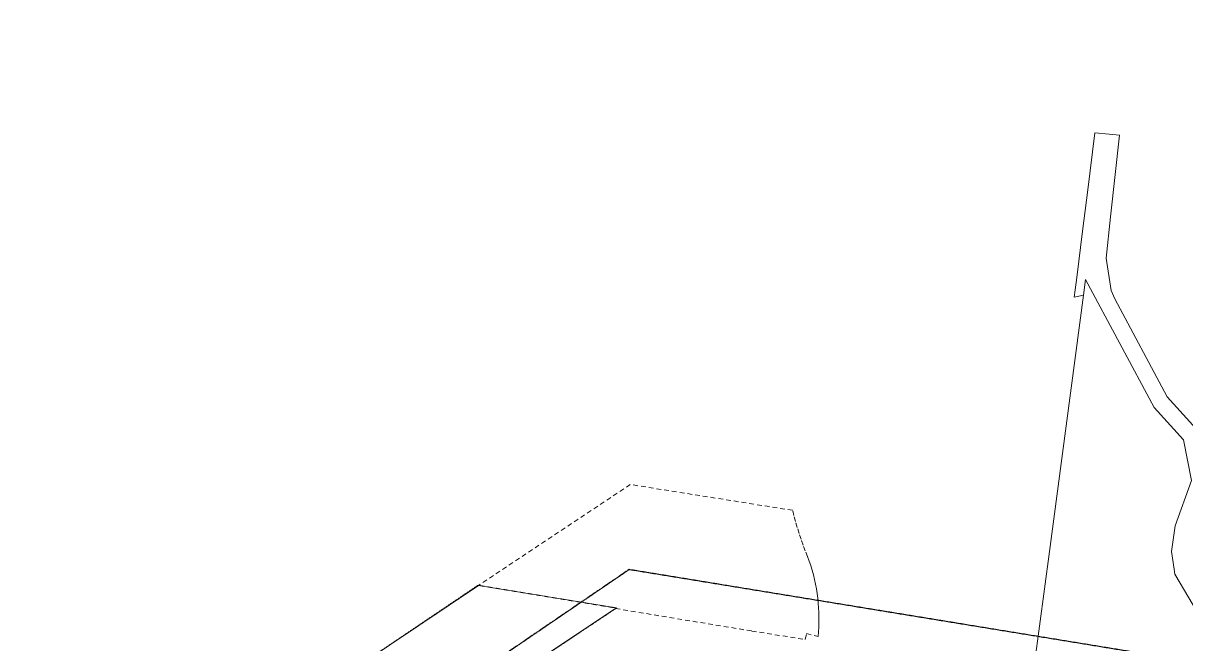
# Model space of a CAD drawing. Header units: metres. Extents: x 301080 to 303013, y 6182698 to 6183880.
# Drawn here: x 301490 to 302232, y 6183484 to 6183880 of the extents above; entities that cross this region are included whole.
import ezdxf

# ---------------------------------------------------------------- set-up
doc = ezdxf.new("R2010")
doc.units = ezdxf.units.M
for name, pattern in [('Cable Exist OH', [1, 1, 0]), ('Dash', [5, 3, -2]), ('HIDDEN', [0.375, 0.25, -0.125]), ('HIDDEN2', [0.1875, 0.125, -0.0625])]:
    doc.linetypes.add(name, pattern=pattern)
for name, color, linetype, lineweight in [('Cadastre Easements_SP_EXT', 9, 'Continuous', 5), ('Cadastre Land Parcels_SP_EXT', 9, 'Continuous', 5), ('Cadastre Other Property_SP_EXT', 9, 'HIDDEN', 5), ('Cadastre Roads_SP_EXT', 9, 'Continuous', 5)]:
    doc.layers.add(name, color=color, linetype=linetype, lineweight=lineweight)
doc.layers.add('Mains_TR_EXT', color=7, linetype='Continuous')

msp = doc.modelspace()

# ---------------------------------------------------------------- linework, layer by layer
at = {"layer": 'Cadastre Easements_SP_EXT', "linetype": 'Dash'}
msp.add_lwpolyline([(301759.92, 6183434.01), (301868.12, 6183506.13), (301955.11, 6183491.81), (301989.15, 6183486.4), (301989.18, 6183486.59), (301990.14, 6183490.18), (301997.5, 6183488.29), (301997.5, 6183488.3), (301997.75, 6183491.34), (301997.92, 6183494.38), (301998.01, 6183497.43), (301998.02, 6183500.49), (301997.95, 6183503.54), (301997.79, 6183506.59), (301997.56, 6183509.63), (301997.56, 6183509.63), (301997.24, 6183512.66), (301996.84, 6183515.69), (301996.36, 6183518.71), (301995.81, 6183521.71), (301995.17, 6183524.69), (301994.45, 6183527.66), (301993.66, 6183530.6), (301992.78, 6183533.53), (301991.83, 6183536.43), (301990.78, 6183539.29), (301989.28, 6183542.94), (301987.88, 6183546.63), (301986.56, 6183550.35), (301985.31, 6183554.09), (301984.14, 6183557.86), (301983.04, 6183561.66), (301982.02, 6183565.47), (301981.2, 6183568.81), (301877.54, 6183585.29), (301780.52, 6183520.79), (301648.16, 6183432.05)], dxfattribs=at)
at = {"layer": 'Cadastre Land Parcels_SP_EXT', "linetype": 'Continuous'}
msp.add_lwpolyline([(302239.81, 6183503.55), (302225.25, 6183527.97), (302224.75, 6183531.3), (302223.08, 6183542.46), (302225.48, 6183558.92), (302235.79, 6183587.76), (302230.69, 6183613.82), (302212.12, 6183634.39), (302168.15, 6183716.05), (302166.94, 6183706.18), (302145.16, 6183542.53), (302135.63, 6183470.98), (302135.28, 6183468.37), (302135.12, 6183467.16), (302161.79, 6183462.79), (302188.45, 6183458.44), (302189.95, 6183432.11), (302190.92, 6183415.12), (302233.12, 6183383.09)], dxfattribs=at)
msp.add_lwpolyline([(301506.44, 6183333.22), (301542.32, 6183341.91), (301666.76, 6183372.04), (301750.85, 6183428.03), (301759.85, 6183434.02), (301868.73, 6183506.5), (301780.52, 6183520.79), (301648.16, 6183432.05), (301499.98, 6183332.06), (301499.06, 6183331.43), (301506.44, 6183333.22)], close=True, dxfattribs=at)
at = {"layer": 'Cadastre Other Property_SP_EXT', "linetype": 'HIDDEN2'}
msp.add_lwpolyline([(301500.12, 6183332.09), (301667.08, 6183371.95), (301868.62, 6183506.44), (301780.3, 6183520.99), (301500.12, 6183332.09)], close=True, dxfattribs=at)
at = {"layer": 'Cadastre Roads_SP_EXT', "linetype": 'Continuous'}
msp.add_lwpolyline([(302242.81, 6183616.42), (302220.27, 6183641.14), (302186.98, 6183703.81), (302184.66, 6183709.08), (302181.31, 6183729.68), (302181.31, 6183729.68), (302184.22, 6183756), (302190, 6183808.2), (302183.38, 6183808.79), (302174.07, 6183809.62), (302169.59, 6183773.42), (302166.31, 6183747.03), (302162.6, 6183717.3), (302161.62, 6183709.44), (302161.03, 6183704.92), (302166.94, 6183706.18), (302168.15, 6183716.05), (302212.12, 6183634.39), (302230.69, 6183613.82), (302235.79, 6183587.76), (302225.48, 6183558.92), (302223.08, 6183542.46), (302224.75, 6183531.3), (302225.25, 6183527.97), (302239.81, 6183503.55)], dxfattribs=at)
at = {"layer": 'Mains_TR_EXT', "linetype": 'Cable Exist OH'}
for points in [[(303012.94, 6183879.6), (302869.48, 6183822.67), (302711.99, 6183771.72), (302632.26, 6183592.34), (302349.48, 6183453.68), (301876.76, 6183530.97), (301661.86, 6183384.65), (301489.95, 6183344.45)], [(302987.38, 6183869.45), (302869.48, 6183822.67), (302711.99, 6183771.72), (302632.26, 6183592.34), (302349.48, 6183453.68), (301876.76, 6183530.97), (301661.86, 6183384.65), (301489.95, 6183344.45)]]:
    msp.add_lwpolyline(points, dxfattribs=at)

doc.saveas('drawing.dxf')
